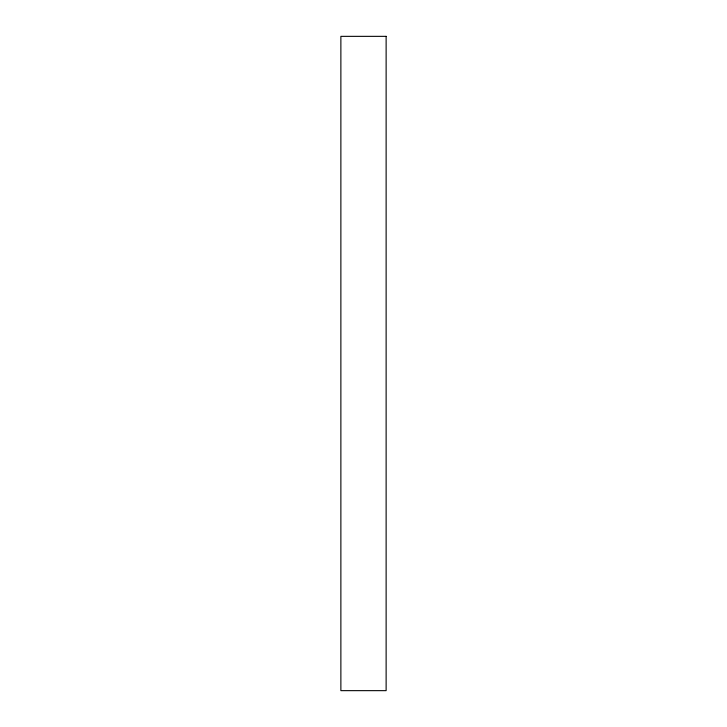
<?xml version="1.0" encoding="UTF-8"?>
<svg xmlns="http://www.w3.org/2000/svg" width="727" height="727" viewBox="0 0 727 727"><rect width="100%" height="100%" fill="white"/><g stroke="black" fill="none" stroke-linecap="round" stroke-linejoin="round"><path stroke-width="1.09" d="M386.128 36.35L340.872 36.35L340.872 690.65L386.128 690.65L386.128 36.35"/></g></svg>
